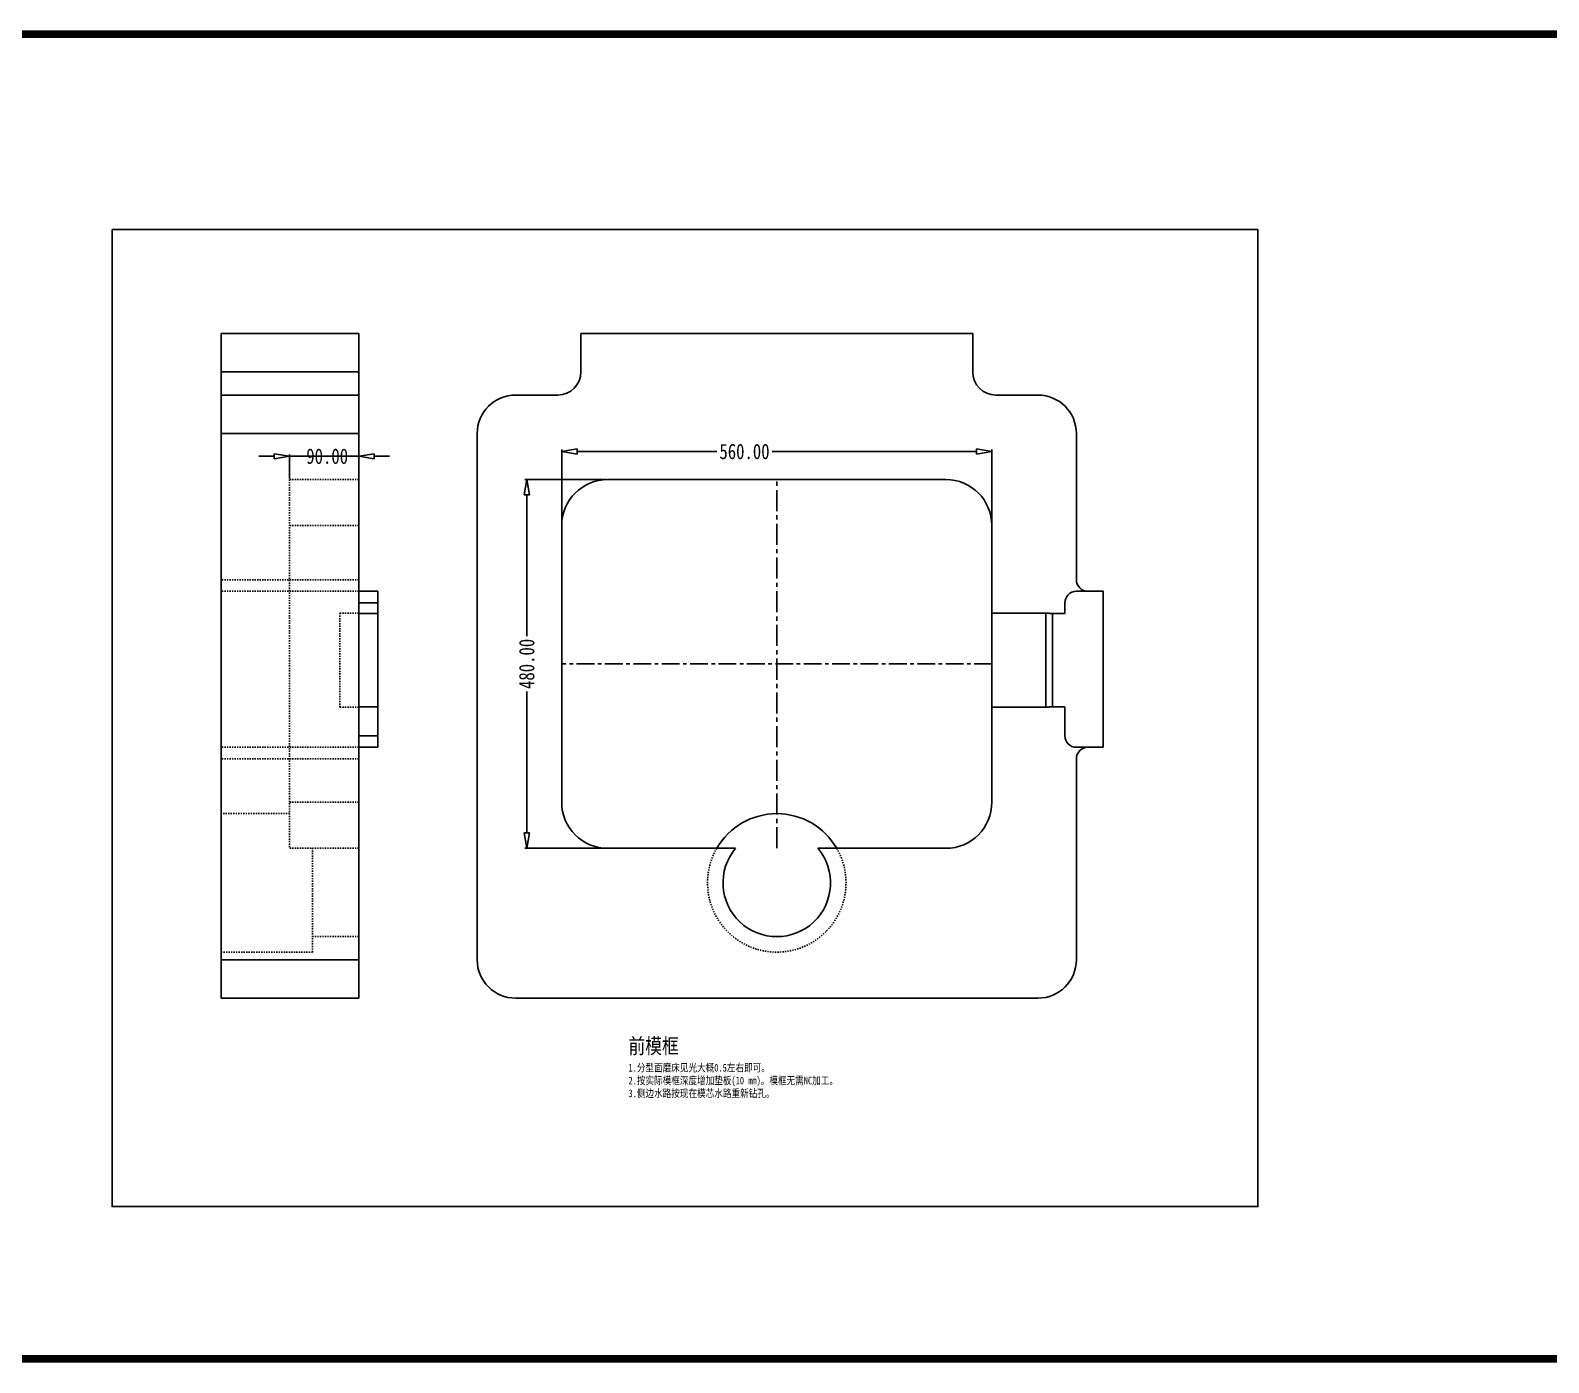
# Model space of a CAD drawing. Header units: millimetres. Extents: x 1147 to 12155, y -6137 to -4403.
# Drawn here: x 7084 to 9061, y -6137 to -4403 of the extents above; entities that cross this region are included whole.
import ezdxf

# ---------------------------------------------------------------- set-up
doc = ezdxf.new("R2010")
doc.units = ezdxf.units.MM
doc.header["$LTSCALE"] = 16.335
doc.header["$PDMODE"] = 3
doc.header["$PDSIZE"] = 0.3125
doc.linetypes.add('CENTER', pattern=[0.6, 0.375, -0.075, 0.075, -0.075])
doc.linetypes.add('HIDDEN', pattern=[0.2, 0.1, -0.1])
doc.layers.get('0').update_dxf_attribs({"linetype": 'CONTINUOUS'})
doc.layers.get('Defpoints').update_dxf_attribs({"linetype": 'CONTINUOUS'})
doc.layers.add('DEFAULT_2', color=8, linetype='HIDDEN')
doc.styles.get("Standard").update_dxf_attribs({"font": 'txt', "width": 0.8})
doc.dimstyles.new('STANDARD$0', dxfattribs={"dimscale": 2, "dimtxt": 3, "dimasz": 3, "dimexe": 1.25, "dimexo": 0.625, "dimgap": 0.5, "dimtad": 0, "dimdsep": 46, "dimlunit": 6, "dimtxsty": 'Standard', "dimblk": 'CLOSEDBLANK', "dimcen": 0, "dimclrt": 2, "dimazin": 2, "dimtfac": 2, "dimtmove": 1, "dimatfit": 3, "dimfxl": 0, "dimtolj": 1, "dimtzin": 0, "dimarcsym": 0})

# ---------------------------------------------------------------- blocks, each defined once
blk = doc.blocks.new('_ClosedBlank')
at = {"color": 0, "linetype": 'ByBlock', "lineweight": -2}
for p, q in [((-1, 0.167), (0, 0)), ((-1, 0.167), (-1, -0.167)), ((0, 0), (-1, -0.167))]:
    blk.add_line(p, q, dxfattribs=at)
blk = doc.blocks.new('*D1090')
at = {"color": 4, "lineweight": -2}
for p, q in [((7402, -4957.3), (7382, -4957.3)), ((7422, -4986.3), (7422, -4954.8)), ((7422, -4957.3), (7512, -4957.3)), ((7512, -4976.8), (7512, -4954.8)), ((7532, -4957.3), (7552, -4957.3))]:
    blk.add_line(p, q, dxfattribs=at)
at = {"layer": 'Defpoints', "color": 0}
for p in [(7512, -4957.3), (7512, -4978.1), (7422, -4987.5)]:
    blk.add_point(p, dxfattribs=at)
at = {"color": 4, "lineweight": -2, "xscale": 20, "yscale": 20, "zscale": 20}
blk.add_blockref('_ClosedBlank', (7422, -4957.3), dxfattribs=at)
at = {"color": 4, "lineweight": -2, "xscale": 20, "yscale": 20, "zscale": 20, "rotation": 180}
blk.add_blockref('_ClosedBlank', (7512, -4957.3), dxfattribs=at)
at = {"color": 6, "insert": (7470.9, -4957.3), "char_height": 20, "attachment_point": 5}
blk.add_mtext('\\A1;90.00', dxfattribs=at)
blk = doc.blocks.new('*D1091')
at = {"color": 4, "lineweight": -2}
for p, q in [((7776.2, -5046.3), (7776.2, -4948.6)), ((7796.2, -4951.1), (7978.1, -4951.1)), ((8316.2, -4951.1), (8050.1, -4951.1)), ((8336.2, -5046.3), (8336.2, -4948.6))]:
    blk.add_line(p, q, dxfattribs=at)
at = {"layer": 'Defpoints', "color": 0}
for p in [(7776.2, -4951.1), (7776.2, -5047.5), (8336.2, -5047.5)]:
    blk.add_point(p, dxfattribs=at)
at = {"color": 4, "lineweight": -2, "xscale": 20, "yscale": 20, "zscale": 20, "rotation": 180}
blk.add_blockref('_ClosedBlank', (7776.2, -4951.1), dxfattribs=at)
at = {"color": 4, "lineweight": -2, "xscale": 20, "yscale": 20, "zscale": 20}
blk.add_blockref('_ClosedBlank', (8336.2, -4951.1), dxfattribs=at)
at = {"color": 6, "insert": (8014.1, -4951.1), "char_height": 20, "attachment_point": 5}
blk.add_mtext('\\A1;560.00', dxfattribs=at)
blk = doc.blocks.new('*D1092')
at = {"color": 4, "lineweight": -2}
for p, q in [((7834.9, -4987.5), (7728.2, -4987.5)), ((7730.7, -5007.5), (7730.7, -5191.5)), ((7730.7, -5447.5), (7730.7, -5263.5)), ((7834.9, -5467.5), (7728.2, -5467.5))]:
    blk.add_line(p, q, dxfattribs=at)
at = {"layer": 'Defpoints', "color": 0}
for p in [(7836.2, -4987.5), (7730.7, -5467.5), (7836.2, -5467.5)]:
    blk.add_point(p, dxfattribs=at)
at = {"color": 4, "lineweight": -2, "xscale": 20, "yscale": 20, "zscale": 20}
for p, rotation in [((7730.7, -4987.5), 90), ((7730.7, -5467.5), 270)]:
    blk.add_blockref('_ClosedBlank', p, dxfattribs=dict(at, rotation=rotation))
at = {"color": 6, "insert": (7730.7, -5227.5), "char_height": 20, "attachment_point": 5, "rotation": 90}
blk.add_mtext('\\A1;480.00', dxfattribs=at)

msp = doc.modelspace()

# ---------------------------------------------------------------- linework, layer by layer
at = {"color": 7, "linetype": 'Continuous'}
for p, q in [((7333.006, -5662.549), (7333.006, -4797.549)), ((7512.006, -4797.549), (7333.006, -4797.549)), ((7512.006, -5662.549), (7512.006, -4797.549)), ((7801.156, -4847.549), (7801.156, -4797.549)), ((7801.156, -4797.549), (8311.156, -4797.549)), ((8311.156, -4797.549), (8311.156, -4847.549)), ((7512.006, -4847.549), (7333.006, -4847.549)), ((7512.006, -4877.549), (7333.006, -4877.549)), ((7716.156, -4877.549), (7771.156, -4877.549)), ((8341.156, -4877.549), (8396.156, -4877.549)), ((7512.006, -4927.549), (7333.006, -4927.549)), ((7666.156, -5612.549), (7666.156, -4927.549)), ((8446.156, -4927.549), (8446.156, -5118.049)), ((8276.156, -4987.549), (7836.156, -4987.549)), ((7776.156, -5047.549), (7776.156, -5407.549)), ((8336.156, -5407.549), (8336.156, -5047.549)), ((7537.006, -5133.049), (7512.006, -5133.049)), ((7537.006, -5133.049), (7537.006, -5336.049)), ((8481.156, -5133.049), (8446.156, -5133.049)), ((8481.156, -5336.049), (8481.156, -5133.049)), ((7537.006, -5148.049), (7512.006, -5148.049)), ((8431.156, -5148.049), (8431.156, -5161.849)), ((7537.006, -5161.849), (7512.006, -5161.849)), ((8336.156, -5161.349), (8410.844, -5161.349)), ((8406.524, -5283.749), (8406.524, -5161.349)), ((8410.844, -5161.849), (8410.844, -5161.349)), ((8431.156, -5161.849), (8410.844, -5161.849)), ((8415.252, -5161.849), (8415.252, -5283.249)), ((7537.006, -5283.249), (7512.006, -5283.249)), ((8336.156, -5283.749), (8410.844, -5283.749)), ((8431.156, -5283.249), (8410.844, -5283.249)), ((8410.844, -5283.249), (8410.844, -5283.749)), ((8431.156, -5283.249), (8431.156, -5321.049)), ((7537.006, -5321.049), (7512.006, -5321.049)), ((7537.006, -5336.049), (7512.006, -5336.049)), ((8446.156, -5336.049), (8481.156, -5336.049)), ((8446.156, -5351.049), (8446.156, -5612.549)), ((7836.156, -5467.549), (8002.537, -5467.549)), ((8109.775, -5467.549), (8276.156, -5467.549)), ((7512.006, -5612.549), (7333.006, -5612.549)), ((7512.006, -5662.549), (7333.006, -5662.549)), ((8396.156, -5662.549), (7716.156, -5662.549))]:
    msp.add_line(p, q, dxfattribs=at)
at = {"color": 1, "linetype": 'CENTER', "ltscale": 4.478237}
msp.add_line((8056.156, -5467.549), (8056.156, -4987.549), dxfattribs=at)
at = {"color": 1, "linetype": 'CENTER', "ltscale": 3.771552}
msp.add_line((8336.156, -5227.549), (7776.156, -5227.549), dxfattribs=at)
at = {"color": 4, "const_width": 10}
msp.add_lwpolyline([(1152.047, -4407.867), (12150.021, -4407.867), (12150.021, -6132.016), (1152.047, -6132.016)], close=True, dxfattribs=at)
msp.add_lwpolyline([(7190.925, -4662.147), (8682.384, -4662.147), (8682.384, -5933.793), (7190.925, -5933.793)], close=True)
at = {"color": 7, "linetype": 'Continuous'}
for centre, radius, start, end in [((7771.156, -4847.549), 30, 270, 0), ((8341.156, -4847.549), 30, 180, 270), ((7716.156, -4927.549), 50, 90, 180), ((8396.156, -4927.549), 50, 0, 90), ((7836.156, -5047.549), 60, 90, 180), ((8276.156, -5047.549), 60, 0, 90), ((8461.156, -5118.049), 15, 180, 270), ((8446.156, -5148.049), 15, 90, 180), ((8446.156, -5321.049), 15, 180, 270), ((8461.156, -5351.049), 15, 90, 180), ((7836.156, -5407.549), 60, 180, 270), ((8276.156, -5407.549), 60, 270, 0), ((8056.156, -5512.549), 90.1, 29.963292, 150.036708), ((8056.156, -5512.549), 70, 139.994799, 40.005201), ((7716.156, -5612.549), 50, 180, 270), ((8396.156, -5612.549), 50, 270, 0)]:
    msp.add_arc(centre, radius, start, end, dxfattribs=at)
at = {"layer": 'DEFAULT_2', "color": 8, "linetype": 'HIDDEN'}
for p, q in [((7422.006, -4987.549), (7422.006, -5467.549)), ((7512.006, -4987.549), (7422.006, -4987.549)), ((7512.006, -5047.549), (7422.006, -5047.549)), ((7512.006, -5118.049), (7333.006, -5118.049)), ((7512.006, -5133.049), (7333.006, -5133.049)), ((7487.506, -5161.349), (7487.506, -5283.749)), ((7512.006, -5161.349), (7487.506, -5161.349)), ((7512.006, -5283.749), (7487.506, -5283.749)), ((7512.006, -5336.049), (7333.006, -5336.049)), ((7512.006, -5351.049), (7333.006, -5351.049)), ((7512.006, -5407.549), (7422.006, -5407.549)), ((7422.006, -5422.449), (7333.006, -5422.449)), ((7512.006, -5467.549), (7422.006, -5467.549)), ((7451.906, -5602.649), (7451.906, -5467.549)), ((7512.006, -5582.549), (7451.906, -5582.549)), ((7451.906, -5602.649), (7333.006, -5602.649))]:
    msp.add_line(p, q, dxfattribs=at)
msp.add_arc((8056.156, -5512.549), 90.1, 150.036708, 29.963292, dxfattribs=at)

# ---------------------------------------------------------------- texts
at = {"insert": (7863.106, -5714.801), "char_height": 20, "width": 867.06888, "attachment_point": 1}
msp.add_mtext('{\\fSimSun|b0|i0|c134|p2;前模框\\P\\H0.5x;1.分型面磨床见光大概0.5左右即可。\\P2.按实际模框深度增加垫板(10 mm)。模框无需NC加工。\\P3.侧边水路按现在模芯水路重新钻孔。}', dxfattribs=at)

# ---------------------------------------------------------------- dimensions: what is measured, and where the dimension line sits
for base, p1, p2, picture, middle in [((7776.156, -4951.123), (8336.156, -5047.549), (7776.156, -5047.549), '*D1091', (8014.091, -4951.123)), ((7512.006, -4957.332), (7422.006, -4987.549), (7512.006, -4978.054), '*D1090', (7470.929, -4957.332))]:
    dim = msp.add_linear_dim(base=base, p1=p1, p2=p2, dimstyle='STANDARD$0', override={"dimtxt": 10, "dimasz": 10, "dimgap": 0, "dimzin": 0, "dimclrd": 4, "dimclre": 4, "dimclrt": 6})
    dim.commit()
    dim.dimension.update_dxf_attribs({"geometry": picture, "text_midpoint": middle, "dimtype": 160})
dim = msp.add_linear_dim(base=(7730.664, -5467.549), p1=(7836.156, -4987.549), p2=(7836.156, -5467.549), angle=90, dimstyle='STANDARD$0', override={"dimtxt": 10, "dimasz": 10, "dimgap": 0, "dimzin": 0, "dimclrd": 4, "dimclre": 4, "dimclrt": 6})
dim.commit()
dim.dimension.update_dxf_attribs({"geometry": '*D1092', "text_midpoint": (7730.664, -5227.549), "dimtype": 160})

doc.saveas('drawing.dxf')
